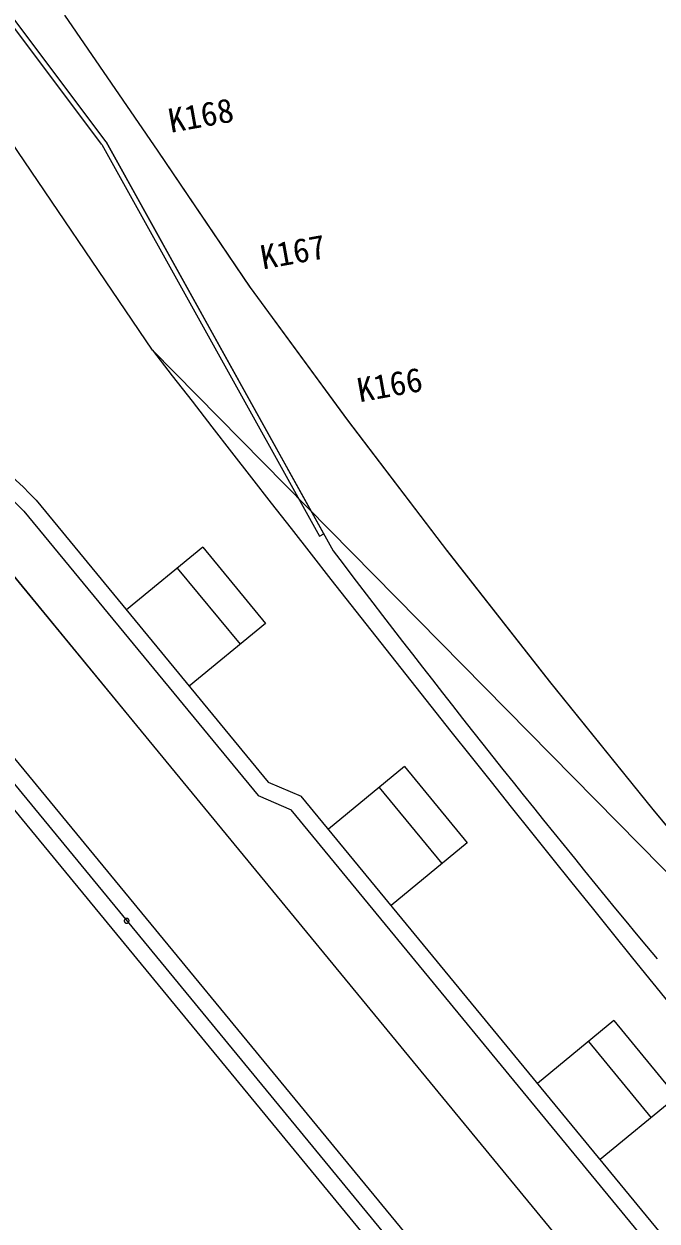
# Model space of a CAD drawing. Units: millimetres, scale not verified. Extents: x -200250 to 200250, y -138500 to 140234.
# Drawn here: x 129036 to 148281, y -16386 to 19979 of the extents above; entities that cross this region are included whole.
import ezdxf
from ezdxf.enums import TextEntityAlignment as Align

# ---------------------------------------------------------------- set-up
doc = ezdxf.new("R2010")
doc.units = ezdxf.units.MM
doc.header["$LTSCALE"] = 500
doc.layers.add('1-0_現況', color=4, linetype='Continuous')
doc.layers.add('1-8_公園図ﾖﾘ', color=4, linetype='Continuous')
doc.layers.add('1-3_現況4', color=7, linetype='Continuous', lineweight=9)
doc.styles.add('ＭＳ ゴシック', font='')
doc.styles.get('ＭＳ ゴシック').set_extended_font_data('MS Gothic')

msp = doc.modelspace()

# ---------------------------------------------------------------- linework, layer by layer
at = {"layer": '1-3_現況4'}
for p, q in [((132945.1, 10072.1), (101933.3, 55727)), ((132945.1, 10072.1), (101933.3, 55727)), ((131407.3, 16320.1), (103312.9, 53613)), ((131533.4, 16402), (103432.7, 53703.3)), ((131533.2, 16402.2), (138439.9, 3972)), ((138151.6, 4491.1), (131533.4, 16402)), ((131407.3, 16320.1), (138020.5, 4418.2)), ((135917, 11981.2), (133136.9, 16082.1)), ((138878.9, 7942.1), (135926.7, 11969)), ((157922.8, -15273.6), (132945.1, 10072.1)), ((157924, -15275.7), (132946.3, 10070)), ((141921.1, 3956.2), (138875.7, 7949.2)), ((141923.9, 3948.7), (138878.9, 7942.1)), ((129409, 5511.6), (136461.9, -3051.5)), ((129035.9, 5178), (136153.1, -3463.2)), ((138020.5, 4418.2), (138151.6, 4491.1)), ((127918, 4176), (132455.7, -1333.4)), ((134469.4, 4086.4), (132153.7, 2179.1)), ((134469.4, 4086.4), (136376.7, 1770.7)), ((145018.2, -0.6), (141899.6, 3979.7)), ((145014.1, 9.4), (141921.1, 3956.2)), ((133697.5, 3450.6), (135604.8, 1134.9)), ((125309.1, 1838.1), (142570.4, -19118.9)), ((124926.2, 1516.5), (142139.5, -19382.2)), ((136376.7, 1770.7), (134061, -136.7)), ((124537.3, 1202.4), (141799.6, -19756)), ((148158, -3879.3), (145014.1, 9.4)), ((148159.6, -3887.6), (145016.5, 1.6)), ((132455.7, -1333.4), (151713.6, -24714.5)), ((140606.1, -2577.9), (138290.4, -4485.1)), ((140606.1, -2577.9), (142513.4, -4893.4)), ((136461.9, -3051.5), (137463.4, -3481.1)), ((139834.2, -3213.6), (141741.4, -5529.3)), ((136153.1, -3463.2), (137154.7, -3892.7)), ((160135.5, -31007.5), (137463.4, -3481.1)), ((159636.1, -31187.5), (137154.7, -3892.7)), ((151347.8, -7728.3), (148158, -3879.3)), ((151348.8, -7737.2), (148159.6, -3887.6)), ((142513.4, -4893.4), (140197.7, -6800.7)), ((132085.1, -7261.4), (132085, -7265.1)), ((132085, -7265.1), (132085.3, -7268.7)), ((132085.3, -7257.8), (132085.1, -7261.4)), ((132085.7, -7254.2), (132085.3, -7257.8)), ((132085.3, -7268.7), (132085.5, -7272.4)), ((132085.5, -7272.4), (132086.1, -7276)), ((132086.2, -7250.6), (132085.7, -7254.2)), ((132087, -7247), (132086.2, -7250.6)), ((132087.9, -7243.5), (132087, -7247)), ((132089.1, -7240), (132087.9, -7243.5)), ((132090.3, -7236.6), (132089.1, -7240)), ((132091.7, -7233.3), (132090.3, -7236.6)), ((132093.3, -7230), (132091.7, -7233.3)), ((132095.1, -7226.8), (132093.3, -7230)), ((132097.1, -7223.7), (132095.1, -7226.8)), ((132099.1, -7220.8), (132097.1, -7223.7)), ((132101.3, -7217.9), (132099.1, -7220.8)), ((132103.7, -7215.1), (132101.3, -7217.9)), ((132106.2, -7212.4), (132103.7, -7215.1)), ((132108.8, -7209.9), (132106.2, -7212.4)), ((132111.6, -7207.5), (132108.8, -7209.9)), ((132114.5, -7205.2), (132111.6, -7207.5)), ((132117.4, -7203.2), (132114.5, -7205.2)), ((132120.5, -7201.2), (132117.4, -7203.2)), ((132123.7, -7199.4), (132120.5, -7201.2)), ((132126.9, -7197.8), (132123.7, -7199.4)), ((132130.3, -7196.3), (132126.9, -7197.8)), ((132133.6, -7195), (132130.3, -7196.3)), ((132137.1, -7193.9), (132133.6, -7195)), ((132140.7, -7192.9), (132137.1, -7193.9)), ((132144.2, -7192), (132140.7, -7192.9)), ((132147.7, -7191.5), (132144.2, -7192)), ((132151.4, -7191.1), (132147.7, -7191.5)), ((132155, -7190.8), (132151.4, -7191.1)), ((132158.7, -7190.8), (132155, -7190.8)), ((132162.3, -7190.9), (132158.7, -7190.8)), ((132165.9, -7191.2), (132162.3, -7190.9)), ((132169.5, -7191.7), (132165.9, -7191.2)), ((132173.1, -7192.3), (132169.5, -7191.7)), ((132176.7, -7193.1), (132173.1, -7192.3)), ((132180.1, -7194.2), (132176.7, -7193.1)), ((132183.7, -7195.3), (132180.1, -7194.2)), ((132187, -7196.7), (132183.7, -7195.3)), ((132190.3, -7198.2), (132187, -7196.7)), ((132193.5, -7199.9), (132190.3, -7198.2)), ((132196.6, -7201.8), (132193.5, -7199.9)), ((132199.7, -7203.8), (132196.6, -7201.8)), ((132202.7, -7205.9), (132199.7, -7203.8)), ((132205.5, -7208.2), (132202.7, -7205.9)), ((132208.2, -7210.6), (132205.5, -7208.2)), ((132210.8, -7213.2), (132208.2, -7210.6)), ((132213.2, -7215.9), (132210.8, -7213.2)), ((132215.6, -7218.7), (132213.2, -7215.9)), ((132217.7, -7221.6), (132215.6, -7218.7)), ((132219.8, -7224.6), (132217.7, -7221.6)), ((132221.7, -7227.8), (132219.8, -7224.6)), ((132223.4, -7231), (132221.7, -7227.8)), ((132224.9, -7234.3), (132223.4, -7231)), ((132226.3, -7237.6), (132224.9, -7234.3)), ((132227.5, -7241.1), (132226.3, -7237.6)), ((132228.6, -7244.5), (132227.5, -7241.1)), ((132229.4, -7248.1), (132228.6, -7244.5)), ((132230.2, -7251.7), (132229.4, -7248.1)), ((132230.7, -7255.3), (132230.2, -7251.7)), ((132230.5, -7273.5), (132230.9, -7269.9)), ((132231, -7258.9), (132230.7, -7255.3)), ((132230.9, -7269.9), (132231.1, -7266.2)), ((132231.2, -7262.5), (132231, -7258.9)), ((132231.1, -7266.2), (132231.2, -7262.5)), ((132086.1, -7276), (132086.8, -7279.6)), ((132086.8, -7279.6), (132087.6, -7283.1)), ((132087.6, -7283.1), (132088.7, -7286.6)), ((132088.7, -7286.6), (132089.9, -7290.1)), ((132089.9, -7290.1), (132091.3, -7293.4)), ((132091.3, -7293.4), (132092, -7295.1)), ((132092, -7295.1), (132094.6, -7299.9)), ((132094.6, -7299.9), (132096.4, -7303)), ((132096.4, -7303), (132098.5, -7306)), ((132098.5, -7306), (132100.7, -7309)), ((132100.7, -7309), (132103, -7311.7)), ((132103, -7311.7), (132105.4, -7314.4)), ((132105.4, -7314.4), (132108, -7317)), ((132108, -7317), (132110.8, -7319.4)), ((132110.8, -7319.4), (132113.6, -7321.7)), ((132113.6, -7321.7), (132116.6, -7323.9)), ((132116.6, -7323.9), (132119.6, -7325.9)), ((132119.6, -7325.9), (132122.7, -7327.7)), ((132129.3, -7330.9), (132132.6, -7332.3)), ((132132.6, -7332.3), (132136.1, -7333.5)), ((132136.1, -7333.5), (132139.6, -7334.5)), ((132139.6, -7334.5), (132143.2, -7335.3)), ((132143.2, -7335.3), (132146.7, -7336)), ((132146.7, -7336), (132150.3, -7336.4)), ((132150.3, -7336.4), (132153.9, -7336.8)), ((132153.9, -7336.8), (132157.6, -7336.9)), ((132157.6, -7336.9), (132161.2, -7336.8)), ((132161.2, -7336.8), (132164.9, -7336.5)), ((132164.9, -7336.5), (132168.5, -7336.1)), ((132168.5, -7336.1), (132172, -7335.5)), ((132172, -7335.5), (132175.6, -7334.7)), ((132175.6, -7334.7), (132179.1, -7333.8)), ((132179.1, -7333.8), (132182.6, -7332.7)), ((132182.6, -7332.7), (132186, -7331.4)), ((132186, -7331.4), (132189.3, -7329.9)), ((132189.3, -7329.9), (132192.6, -7328.3)), ((132192.6, -7328.3), (132195.7, -7326.4)), ((132195.7, -7326.4), (132198.9, -7324.5)), ((132198.9, -7324.5), (132201.8, -7322.3)), ((132201.8, -7322.3), (132204.6, -7320.1)), ((132204.6, -7320.1), (132207.4, -7317.7)), ((132207.4, -7317.7), (132210, -7315.2)), ((132210, -7315.2), (132212.5, -7312.6)), ((132212.5, -7312.6), (132214.9, -7309.8)), ((132214.9, -7309.8), (132217.1, -7306.9)), ((132217.1, -7306.9), (132219.2, -7303.9)), ((132219.2, -7303.9), (132221.1, -7300.8)), ((132221.1, -7300.8), (132222.9, -7297.6)), ((132222.9, -7297.6), (132224.5, -7294.4)), ((132224.5, -7294.4), (132225.9, -7291)), ((132225.9, -7291), (132227.2, -7287.6)), ((132227.2, -7287.6), (132228.3, -7284.1)), ((132228.3, -7284.1), (132229.2, -7280.6)), ((132229.2, -7280.6), (132229.9, -7277.1)), ((132229.9, -7277.1), (132230.5, -7273.5)), ((146963.7, -10296.6), (144648.1, -12204)), ((146963.7, -10296.6), (148870.9, -12612.4)), ((146191.8, -10932.4), (148099.1, -13248.1)), ((148870.9, -12612.4), (146555.3, -14519.6))]:
    msp.add_line(p, q, dxfattribs=at)
msp.add_lwpolyline([(132122.7, -7327.7), (132126, -7329.4), (132129.3, -7330.9)], dxfattribs=at)
for centre, radius, start, end in [((115585.5, -7885.3), 19250, 44.10213, 71.02406), ((115585.5, -7885.3), 18750, 44.16354, 71.02411), ((938868.8, 631761.5), 1017846.5, 217.64674, 221.17964), ((408062.3, 207969.6), 338099.7, 217.11128, 219.79329)]:
    msp.add_arc(centre, radius, start, end, dxfattribs=at)
at = {"layer": '1-8_公園図ﾖﾘ'}
for p, q in [((132945, 10072.1), (101933.3, 55727)), ((132945, 10072.1), (101933.3, 55727)), ((131407.3, 16320.1), (103312.8, 53613)), ((131533.3, 16402), (103432.7, 53703.3)), ((131533.2, 16402.2), (138439.8, 3972)), ((138151.6, 4491.1), (131533.3, 16402)), ((131407.3, 16320.1), (138020.4, 4418.2)), ((135917, 11981.2), (133136.9, 16082.1)), ((157922.7, -15273.6), (132945, 10072.1)), ((157924, -15275.7), (132946.3, 10070)), ((129408.9, 5511.6), (136461.8, -3051.5)), ((129035.8, 5178), (136153, -3463.2)), ((138020.4, 4418.2), (138151.6, 4491.1)), ((127917.9, 4176), (132455.6, -1333.4)), ((134469.3, 4086.4), (132153.7, 2179.1)), ((134469.3, 4086.4), (136376.6, 1770.7)), ((145014.1, 9.4), (141921.1, 3956.2)), ((133697.5, 3450.6), (135604.7, 1134.9)), ((125309, 1838.1), (142570.3, -19118.9)), ((124926.1, 1516.5), (142139.4, -19382.2)), ((136376.6, 1770.7), (134060.9, -136.7)), ((124537.2, 1202.4), (141799.6, -19756)), ((148157.9, -3879.3), (145014.1, 9.4)), ((148159.5, -3887.6), (145016.4, 1.6)), ((132455.6, -1333.4), (151713.5, -24714.5)), ((140606, -2577.9), (138290.4, -4485.1)), ((140606, -2577.9), (142513.3, -4893.4)), ((136461.8, -3051.5), (137463.4, -3481.1)), ((139834.1, -3213.6), (141741.4, -5529.3)), ((136153, -3463.2), (137154.6, -3892.7)), ((160135.4, -31007.5), (137463.4, -3481.1)), ((159636, -31187.5), (137154.6, -3892.7)), ((151347.7, -7728.3), (148157.9, -3879.3)), ((151348.7, -7737.2), (148159.5, -3887.6)), ((142513.3, -4893.4), (140197.6, -6800.7)), ((132085.2, -7257.8), (132085, -7261.4)), ((132085, -7261.4), (132085, -7265.1)), ((132085, -7265.1), (132085.2, -7268.7)), ((132085.6, -7254.2), (132085.2, -7257.8)), ((132085.2, -7268.7), (132085.5, -7272.4)), ((132085.5, -7272.4), (132086, -7276)), ((132086.2, -7250.6), (132085.6, -7254.2)), ((132087, -7247), (132086.2, -7250.6)), ((132087.9, -7243.5), (132087, -7247)), ((132089, -7240), (132087.9, -7243.5)), ((132090.3, -7236.6), (132089, -7240)), ((132091.6, -7233.3), (132090.3, -7236.6)), ((132093.3, -7230), (132091.6, -7233.3)), ((132095.1, -7226.8), (132093.3, -7230)), ((132097, -7223.7), (132095.1, -7226.8)), ((132099, -7220.8), (132097, -7223.7)), ((132101.3, -7217.9), (132099, -7220.8)), ((132103.6, -7215.1), (132101.3, -7217.9)), ((132106.1, -7212.4), (132103.6, -7215.1)), ((132108.8, -7209.9), (132106.1, -7212.4)), ((132111.5, -7207.5), (132108.8, -7209.9)), ((132114.4, -7205.2), (132111.5, -7207.5)), ((132117.3, -7203.2), (132114.4, -7205.2)), ((132120.4, -7201.2), (132117.3, -7203.2)), ((132123.6, -7199.4), (132120.4, -7201.2)), ((132126.8, -7197.8), (132123.6, -7199.4)), ((132130.2, -7196.3), (132126.8, -7197.8)), ((132133.6, -7195), (132130.2, -7196.3)), ((132137.1, -7193.9), (132133.6, -7195)), ((132140.6, -7192.9), (132137.1, -7193.9)), ((132144.1, -7192), (132140.6, -7192.9)), ((132147.7, -7191.5), (132144.1, -7192)), ((132151.3, -7191.1), (132147.7, -7191.5)), ((132154.9, -7190.8), (132151.3, -7191.1)), ((132158.6, -7190.8), (132154.9, -7190.8)), ((132162.2, -7190.9), (132158.6, -7190.8)), ((132165.9, -7191.2), (132162.2, -7190.9)), ((132169.5, -7191.7), (132165.9, -7191.2)), ((132173.1, -7192.3), (132169.5, -7191.7)), ((132176.6, -7193.1), (132173.1, -7192.3)), ((132180.1, -7194.2), (132176.6, -7193.1)), ((132183.6, -7195.3), (132180.1, -7194.2)), ((132186.9, -7196.7), (132183.6, -7195.3)), ((132190.3, -7198.2), (132186.9, -7196.7)), ((132193.5, -7199.9), (132190.3, -7198.2)), ((132196.6, -7201.8), (132193.5, -7199.9)), ((132199.7, -7203.8), (132196.6, -7201.8)), ((132202.6, -7205.9), (132199.7, -7203.8)), ((132205.4, -7208.2), (132202.6, -7205.9)), ((132208.2, -7210.6), (132205.4, -7208.2)), ((132210.7, -7213.2), (132208.2, -7210.6)), ((132213.2, -7215.9), (132210.7, -7213.2)), ((132215.5, -7218.7), (132213.2, -7215.9)), ((132217.7, -7221.6), (132215.5, -7218.7)), ((132219.7, -7224.6), (132217.7, -7221.6)), ((132221.6, -7227.8), (132219.7, -7224.6)), ((132223.3, -7231), (132221.6, -7227.8)), ((132224.9, -7234.3), (132223.3, -7231)), ((132226.3, -7237.6), (132224.9, -7234.3)), ((132227.5, -7241.1), (132226.3, -7237.6)), ((132228.5, -7244.5), (132227.5, -7241.1)), ((132229.4, -7248.1), (132228.5, -7244.5)), ((132230.1, -7251.7), (132229.4, -7248.1)), ((132230.6, -7255.3), (132230.1, -7251.7)), ((132230.5, -7273.5), (132230.9, -7269.9)), ((132230.9, -7258.9), (132230.6, -7255.3)), ((132231.2, -7262.5), (132230.9, -7258.9)), ((132230.9, -7269.9), (132231.1, -7266.2)), ((132231.1, -7266.2), (132231.2, -7262.5)), ((132086, -7276), (132086.7, -7279.6)), ((132086.7, -7279.6), (132087.6, -7283.1)), ((132087.6, -7283.1), (132088.7, -7286.6)), ((132088.7, -7286.6), (132089.8, -7290.1)), ((132089.8, -7290.1), (132091.2, -7293.4)), ((132091.2, -7293.4), (132092, -7295.1)), ((132092, -7295.1), (132094.6, -7299.9)), ((132094.6, -7299.9), (132096.4, -7303)), ((132096.4, -7303), (132098.4, -7306)), ((132098.4, -7306), (132100.6, -7309)), ((132100.6, -7309), (132102.9, -7311.7)), ((132102.9, -7311.7), (132105.4, -7314.4)), ((132105.4, -7314.4), (132108, -7317)), ((132108, -7317), (132110.7, -7319.4)), ((132110.7, -7319.4), (132113.5, -7321.7)), ((132113.5, -7321.7), (132116.5, -7323.9)), ((132116.5, -7323.9), (132119.5, -7325.9)), ((132119.5, -7325.9), (132122.6, -7327.7)), ((132122.6, -7327.7), (132125.9, -7329.4)), ((132125.9, -7329.4), (132129.2, -7330.9)), ((132129.2, -7330.9), (132132.6, -7332.3)), ((132132.6, -7332.3), (132136, -7333.5)), ((132136, -7333.5), (132139.5, -7334.5)), ((132139.5, -7334.5), (132143.1, -7335.3)), ((132143.1, -7335.3), (132146.6, -7336)), ((132146.6, -7336), (132150.2, -7336.4)), ((132150.2, -7336.4), (132153.9, -7336.8)), ((132153.9, -7336.8), (132157.5, -7336.9)), ((132157.5, -7336.9), (132161.2, -7336.8)), ((132161.2, -7336.8), (132164.8, -7336.5)), ((132164.8, -7336.5), (132168.4, -7336.1)), ((132168.4, -7336.1), (132172, -7335.5)), ((132172, -7335.5), (132175.6, -7334.7)), ((132175.6, -7334.7), (132179.1, -7333.8)), ((132179.1, -7333.8), (132182.6, -7332.7)), ((132182.6, -7332.7), (132185.9, -7331.4)), ((132185.9, -7331.4), (132189.2, -7329.9)), ((132189.2, -7329.9), (132192.5, -7328.3)), ((132192.5, -7328.3), (132195.7, -7326.4)), ((132195.7, -7326.4), (132198.8, -7324.5)), ((132198.8, -7324.5), (132201.7, -7322.3)), ((132201.7, -7322.3), (132204.6, -7320.1)), ((132204.6, -7320.1), (132207.4, -7317.7)), ((132207.4, -7317.7), (132209.9, -7315.2)), ((132209.9, -7315.2), (132212.4, -7312.6)), ((132212.4, -7312.6), (132214.9, -7309.8)), ((132214.9, -7309.8), (132217, -7306.9)), ((132217, -7306.9), (132219.1, -7303.9)), ((132219.1, -7303.9), (132221, -7300.8)), ((132221, -7300.8), (132222.9, -7297.6)), ((132222.9, -7297.6), (132224.5, -7294.4)), ((132224.5, -7294.4), (132225.9, -7291)), ((132225.9, -7291), (132227.1, -7287.6)), ((132227.1, -7287.6), (132228.3, -7284.1)), ((132228.3, -7284.1), (132229.2, -7280.6)), ((132229.2, -7280.6), (132229.9, -7277.1)), ((132229.9, -7277.1), (132230.5, -7273.5)), ((146963.7, -10296.6), (144648, -12204)), ((146963.7, -10296.6), (148870.9, -12612.4)), ((146191.7, -10932.4), (148099, -13248.1)), ((148870.9, -12612.4), (146555.2, -14519.6))]:
    msp.add_line(p, q, dxfattribs=at)
for points in [[(135922.8, 11975.6), (133112.7, 16118.9), (130282.1, 20245.5)], [(141921.1, 3956.2), (138875.6, 7949.2), (135922.8, 11975.6)], [(141923.8, 3948.7), (138878.9, 7942.1), (135926.6, 11969)]]:
    msp.add_lwpolyline(points, dxfattribs=at)
for centre, radius, start, end in [((115585.4, -7885.3), 19250, 44.10213, 71.02406), ((938868.7, 631761.5), 1017846.5, 217.64674, 221.17964), ((408062.2, 207969.6), 338099.7, 217.11128, 219.79329)]:
    msp.add_arc(centre, radius, start, end, dxfattribs=at)

# ---------------------------------------------------------------- texts
at = {"layer": '1-0_現況', "color": 7, "style": 'ＭＳ ゴシック'}
for s, rotation, p in [('K168', 10.129, (133534.4, 16453.6)), ('K167', 10.128, (136333.8, 12302.7)), ('K166', 10.129, (139274.5, 8268))]:
    msp.add_text(s, height=733.1, rotation=rotation, dxfattribs=at).set_placement(p, align=Align.BOTTOM_LEFT)
at = {"layer": '1-3_現況4', "style": 'ＭＳ ゴシック'}
for s, rotation, p in [('K168', 10.129, (133534.4, 16453.6)), ('K167', 10.128, (136333.9, 12302.7)), ('K166', 10.129, (139274.6, 8268))]:
    msp.add_text(s, height=733.1, rotation=rotation, dxfattribs=at).set_placement(p, align=Align.BOTTOM_LEFT)

doc.saveas('drawing.dxf')
